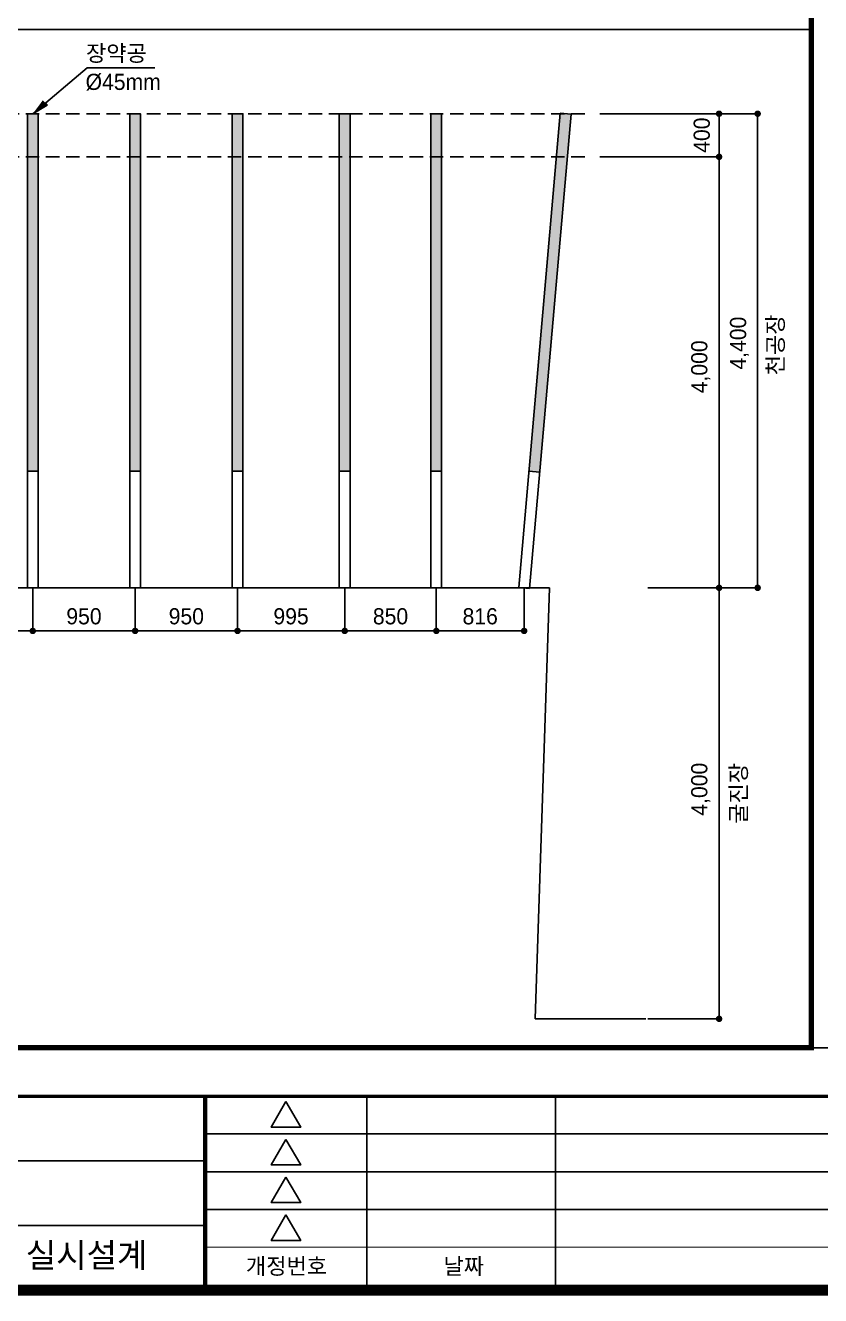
# Model space of a CAD drawing. Extents: x -689 to 317106, y 182884 to 219577.
# Drawn here: x 36334 to 43713, y 183834 to 195623 of the extents above; entities that cross this region are included whole.
import ezdxf
from ezdxf.enums import TextEntityAlignment as Align

# ---------------------------------------------------------------- set-up
doc = ezdxf.new("R2010")
doc.units = 0
doc.header["$LTSCALE"] = 500
doc.header["$MEASUREMENT"] = 0
doc.linetypes.add('HIDDEN', pattern=[0.375, 0.25, -0.125])
doc.layers.get('DEFPOINTS').update_dxf_attribs({"color": 55})
doc.layers.add('0-251', color=7, linetype='Continuous', true_color=0x6e6e6e)
for name, color, linetype in [('A-DIM01', 1, 'Continuous'), ('CS-EXCV', 3, 'CFZ008'), ('CX-BORD-LIN1', 7, 'Continuous'), ('CX-BORD-LIN2', 7, 'Continuous'), ('CZ-TEX0', 7, 'Continuous'), ('CZ-TEX1', 7, 'Continuous'), ('CZ-TEX2', 7, 'Continuous'), ('CZ-TEX3', 7, 'Continuous'), ('발파공(심발)', 4, 'Continuous')]:
    doc.layers.add(name, color=color, linetype=linetype)
doc.styles.add('GTXT', font='')
doc.styles.add('TB_BTXT', font='')
doc.styles.add('TB_TEXT', font='')
doc.styles.add('돋움', font='')
doc.styles.add('돋움체', font='')
doc.styles.get('GTXT').set_extended_font_data('Dotum')
doc.styles.get('TB_BTXT').set_extended_font_data('Dotum')
doc.styles.get('TB_TEXT').set_extended_font_data('Dotum')
doc.styles.get('돋움').set_extended_font_data('Dotum')
doc.styles.get('돋움체').set_extended_font_data('Dotum')
doc.linetypes.add('CFZ008', pattern='A,0.9,-0.2,[106,KHCLINE.shx,S=0.00606,R=180,X=0,Y=0],0.9', length=2)
doc.dimstyles.new('D_50', dxfattribs={"dimscale": 50, "dimtxt": 3, "dimasz": 1.2, "dimexe": 0, "dimexo": 0, "dimgap": 1.2, "dimtad": 1, "dimdec": 0, "dimrnd": 0.0005, "dimdsep": 46, "dimlunit": 6, "dimtxsty": '돋움체', "dimblk": 'DOT', "dimcen": 0.09, "dimclrd": 1, "dimclre": 1, "dimclrt": 1, "dimaunit": 1, "dimadec": 0, "dimazin": 0, "dimtfac": 1, "dimtdec": 0, "dimtix": 1, "dimtmove": 2, "dimatfit": 0, "dimfxl": 1, "dimtvp": 2, "dimtolj": 1, "dimtzin": 0, "dimlwd": -1, "dimlwe": -1, "dimarcsym": 0})

# ---------------------------------------------------------------- blocks, each defined once
blk = doc.blocks.new('_Dot')
at = {"color": 0, "linetype": 'ByBlock', "lineweight": -2}
blk.add_line((-0.5, 0), (-1, 0), dxfattribs=at)
at = {"color": 0, "linetype": 'ByBlock', "const_width": 0.5}
blk.add_lwpolyline([(-0.25, 0, 1), (0.25, 0, 1)], format="xyb", close=True, dxfattribs=at)
blk = doc.blocks.new('*D51')
at = {"layer": 'A-DIM01', "color": 1, "ltscale": 10, "transparency": 16777216}
for p, q in [((35502, 190403), (35502, 190003)), ((36402, 190403), (36402, 190003)), ((36342, 190003), (35562, 190003))]:
    blk.add_line(p, q, dxfattribs=at)
at = {"layer": 'DEFPOINTS', "color": 0, "ltscale": 10, "transparency": 16777216}
for p in [(35502, 190403), (36402, 190403), (35502, 190003)]:
    blk.add_point(p, dxfattribs=at)
at = {"layer": 'A-DIM01', "color": 1, "ltscale": 10, "transparency": 16777216, "xscale": 60, "yscale": 60, "zscale": 60, "rotation": 180}
blk.add_blockref('_Dot', (35502, 190003), dxfattribs=at)
at = {"layer": 'A-DIM01', "color": 1, "ltscale": 10, "transparency": 16777216, "xscale": 60, "yscale": 60, "zscale": 60}
blk.add_blockref('_Dot', (36402, 190003), dxfattribs=at)
at = {"layer": 'A-DIM01', "color": 1, "ltscale": 10, "transparency": 16777216, "insert": (35952, 190138), "char_height": 150, "attachment_point": 5, "style": '돋움체'}
blk.add_mtext('\\A1;900', dxfattribs=at)
blk = doc.blocks.new('*D52')
at = {"layer": 'A-DIM01', "color": 1, "ltscale": 10, "transparency": 16777216}
for p, q in [((36402, 190403), (36402, 190003)), ((37352, 190403), (37352, 190003)), ((37292, 190003), (36462, 190003))]:
    blk.add_line(p, q, dxfattribs=at)
at = {"layer": 'DEFPOINTS', "color": 0, "ltscale": 10, "transparency": 16777216}
for p in [(36402, 190403), (37352, 190403), (36402, 190003)]:
    blk.add_point(p, dxfattribs=at)
at = {"layer": 'A-DIM01', "color": 1, "ltscale": 10, "transparency": 16777216, "xscale": 60, "yscale": 60, "zscale": 60, "rotation": 180}
blk.add_blockref('_Dot', (36402, 190003), dxfattribs=at)
at = {"layer": 'A-DIM01', "color": 1, "ltscale": 10, "transparency": 16777216, "xscale": 60, "yscale": 60, "zscale": 60}
blk.add_blockref('_Dot', (37352, 190003), dxfattribs=at)
at = {"layer": 'A-DIM01', "color": 1, "ltscale": 10, "transparency": 16777216, "insert": (36877, 190138), "char_height": 150, "attachment_point": 5, "style": '돋움체'}
blk.add_mtext('\\A1;950', dxfattribs=at)
blk = doc.blocks.new('*D56')
at = {"layer": 'A-DIM01', "color": 1, "ltscale": 10, "transparency": 16777216}
for p, q in [((42468, 194803), (43129, 194803)), ((43129, 190463), (43129, 194743)), ((42468, 190403), (43129, 190403))]:
    blk.add_line(p, q, dxfattribs=at)
at = {"layer": 'DEFPOINTS', "color": 0, "ltscale": 10, "transparency": 16777216}
for p in [(42468, 194803), (43129, 194803), (42468, 190403)]:
    blk.add_point(p, dxfattribs=at)
at = {"layer": 'A-DIM01', "color": 1, "ltscale": 10, "transparency": 16777216, "xscale": 60, "yscale": 60, "zscale": 60}
for p, rotation in [((43129, 194803), 90), ((43129, 190403), 270)]:
    blk.add_blockref('_Dot', p, dxfattribs=dict(at, rotation=rotation))
at = {"layer": 'A-DIM01', "color": 1, "ltscale": 10, "transparency": 16777216, "insert": (42961, 192674), "char_height": 150, "attachment_point": 5, "rotation": 90, "style": '돋움체'}
blk.add_mtext('\\A1;4,400', dxfattribs=at)
blk = doc.blocks.new('*D57')
at = {"layer": 'A-DIM01', "color": 1, "ltscale": 10, "transparency": 16777216}
for p, q in [((42109, 190403), (42771, 190403)), ((42771, 186463), (42771, 190343)), ((42109, 186403), (42771, 186403))]:
    blk.add_line(p, q, dxfattribs=at)
at = {"layer": 'DEFPOINTS', "color": 0, "ltscale": 10, "transparency": 16777216}
for p in [(42109, 190403), (42771, 190403), (42109, 186403)]:
    blk.add_point(p, dxfattribs=at)
at = {"layer": 'A-DIM01', "color": 1, "ltscale": 10, "transparency": 16777216, "xscale": 60, "yscale": 60, "zscale": 60}
for p, rotation in [((42771, 190403), 90), ((42771, 186403), 270)]:
    blk.add_blockref('_Dot', p, dxfattribs=dict(at, rotation=rotation))
at = {"layer": 'A-DIM01', "color": 1, "ltscale": 10, "transparency": 16777216, "insert": (42601, 188534), "char_height": 150, "attachment_point": 5, "rotation": 90, "style": '돋움체'}
blk.add_mtext('\\A1;4,000', dxfattribs=at)
blk = doc.blocks.new('*D58')
at = {"layer": 'A-DIM01', "color": 1, "ltscale": 10, "transparency": 16777216}
for p, q in [((40147, 190403), (40147, 190003)), ((40962, 190403), (40962, 190003)), ((40902, 190003), (40207, 190003))]:
    blk.add_line(p, q, dxfattribs=at)
at = {"layer": 'DEFPOINTS', "color": 0, "ltscale": 10, "transparency": 16777216}
for p in [(40147, 190403), (40962, 190403), (40147, 190003)]:
    blk.add_point(p, dxfattribs=at)
at = {"layer": 'A-DIM01', "color": 1, "ltscale": 10, "transparency": 16777216, "xscale": 60, "yscale": 60, "zscale": 60, "rotation": 180}
blk.add_blockref('_Dot', (40147, 190003), dxfattribs=at)
at = {"layer": 'A-DIM01', "color": 1, "ltscale": 10, "transparency": 16777216, "xscale": 60, "yscale": 60, "zscale": 60}
blk.add_blockref('_Dot', (40962, 190003), dxfattribs=at)
at = {"layer": 'A-DIM01', "color": 1, "ltscale": 10, "transparency": 16777216, "insert": (40554, 190138), "char_height": 150, "attachment_point": 5, "style": '돋움체'}
blk.add_mtext('\\A1;816', dxfattribs=at)
blk = doc.blocks.new('*D89')
at = {"layer": 'A-DIM01', "color": 1, "ltscale": 10, "transparency": 16777216}
for p, q in [((41664, 194803), (42771, 194803)), ((42771, 194743), (42771, 194463)), ((41664, 194403), (42771, 194403))]:
    blk.add_line(p, q, dxfattribs=at)
at = {"layer": 'DEFPOINTS', "color": 0, "ltscale": 10, "transparency": 16777216}
for p in [(41664, 194803), (41664, 194403), (42771, 194403)]:
    blk.add_point(p, dxfattribs=at)
at = {"layer": 'A-DIM01', "color": 1, "ltscale": 10, "transparency": 16777216, "xscale": 60, "yscale": 60, "zscale": 60}
for p, rotation in [((42771, 194803), 90), ((42771, 194403), 270)]:
    blk.add_blockref('_Dot', p, dxfattribs=dict(at, rotation=rotation))
at = {"layer": 'A-DIM01', "color": 1, "ltscale": 10, "transparency": 16777216, "insert": (42611, 194604), "char_height": 150, "attachment_point": 5, "rotation": 90, "style": '돋움체'}
blk.add_mtext('\\A1;400', dxfattribs=at)
blk = doc.blocks.new('*D90')
at = {"layer": 'A-DIM01', "color": 1, "ltscale": 10, "transparency": 16777216}
for p, q in [((42109, 194403), (42771, 194403)), ((42771, 190463), (42771, 194343)), ((42109, 190403), (42771, 190403))]:
    blk.add_line(p, q, dxfattribs=at)
at = {"layer": 'DEFPOINTS', "color": 0, "ltscale": 10, "transparency": 16777216}
for p in [(42109, 194403), (42771, 194403), (42109, 190403)]:
    blk.add_point(p, dxfattribs=at)
at = {"layer": 'A-DIM01', "color": 1, "ltscale": 10, "transparency": 16777216, "xscale": 60, "yscale": 60, "zscale": 60}
for p, rotation in [((42771, 194403), 90), ((42771, 190403), 270)]:
    blk.add_blockref('_Dot', p, dxfattribs=dict(at, rotation=rotation))
at = {"layer": 'A-DIM01', "color": 1, "ltscale": 10, "transparency": 16777216, "insert": (42601, 192454), "char_height": 150, "attachment_point": 5, "rotation": 90, "style": '돋움체'}
blk.add_mtext('\\A1;4,000', dxfattribs=at)
blk = doc.blocks.new('*D526')
at = {"layer": 'A-DIM01', "color": 1, "ltscale": 10, "transparency": 16777216}
for p, q in [((37352, 190403), (37352, 190003)), ((38302, 190403), (38302, 190003)), ((38242, 190003), (37412, 190003))]:
    blk.add_line(p, q, dxfattribs=at)
at = {"layer": 'DEFPOINTS', "color": 0, "ltscale": 10, "transparency": 16777216}
for p in [(37352, 190403), (38302, 190403), (37352, 190003)]:
    blk.add_point(p, dxfattribs=at)
at = {"layer": 'A-DIM01', "color": 1, "ltscale": 10, "transparency": 16777216, "xscale": 60, "yscale": 60, "zscale": 60, "rotation": 180}
blk.add_blockref('_Dot', (37352, 190003), dxfattribs=at)
at = {"layer": 'A-DIM01', "color": 1, "ltscale": 10, "transparency": 16777216, "xscale": 60, "yscale": 60, "zscale": 60}
blk.add_blockref('_Dot', (38302, 190003), dxfattribs=at)
at = {"layer": 'A-DIM01', "color": 1, "ltscale": 10, "transparency": 16777216, "insert": (37827, 190138), "char_height": 150, "attachment_point": 5, "style": '돋움체'}
blk.add_mtext('\\A1;950', dxfattribs=at)
blk = doc.blocks.new('*D527')
at = {"layer": 'A-DIM01', "color": 1, "ltscale": 10, "transparency": 16777216}
for p, q in [((38302, 190403), (38302, 190003)), ((39297, 190403), (39297, 190003)), ((39237, 190003), (38362, 190003))]:
    blk.add_line(p, q, dxfattribs=at)
at = {"layer": 'DEFPOINTS', "color": 0, "ltscale": 10, "transparency": 16777216}
for p in [(38302, 190403), (39297, 190403), (38302, 190003)]:
    blk.add_point(p, dxfattribs=at)
at = {"layer": 'A-DIM01', "color": 1, "ltscale": 10, "transparency": 16777216, "xscale": 60, "yscale": 60, "zscale": 60, "rotation": 180}
blk.add_blockref('_Dot', (38302, 190003), dxfattribs=at)
at = {"layer": 'A-DIM01', "color": 1, "ltscale": 10, "transparency": 16777216, "xscale": 60, "yscale": 60, "zscale": 60}
blk.add_blockref('_Dot', (39297, 190003), dxfattribs=at)
at = {"layer": 'A-DIM01', "color": 1, "ltscale": 10, "transparency": 16777216, "insert": (38799, 190138), "char_height": 150, "attachment_point": 5, "style": '돋움체'}
blk.add_mtext('\\A1;995', dxfattribs=at)
blk = doc.blocks.new('*D528')
at = {"layer": 'A-DIM01', "color": 1, "ltscale": 10, "transparency": 16777216}
for p, q in [((39297, 190403), (39297, 190003)), ((40147, 190403), (40147, 190003)), ((40087, 190003), (39357, 190003))]:
    blk.add_line(p, q, dxfattribs=at)
at = {"layer": 'DEFPOINTS', "color": 0, "ltscale": 10, "transparency": 16777216}
for p in [(39297, 190403), (40147, 190403), (39297, 190003)]:
    blk.add_point(p, dxfattribs=at)
at = {"layer": 'A-DIM01', "color": 1, "ltscale": 10, "transparency": 16777216, "xscale": 60, "yscale": 60, "zscale": 60, "rotation": 180}
blk.add_blockref('_Dot', (39297, 190003), dxfattribs=at)
at = {"layer": 'A-DIM01', "color": 1, "ltscale": 10, "transparency": 16777216, "xscale": 60, "yscale": 60, "zscale": 60}
blk.add_blockref('_Dot', (40147, 190003), dxfattribs=at)
at = {"layer": 'A-DIM01', "color": 1, "ltscale": 10, "transparency": 16777216, "insert": (39722, 190138), "char_height": 150, "attachment_point": 5, "style": '돋움체'}
blk.add_mtext('\\A1;850', dxfattribs=at)
blk = doc.blocks.new('CXBLKA1')
at = {"layer": 'CX-BORD-LIN1', "color": 7, "const_width": 2}
blk.add_lwpolyline([(821, 20), (25, 20), (25, 574), (821, 574)], close=True, dxfattribs=at)
at = {"layer": 'CX-BORD-LIN1', "color": 7}
for points, const_width in [([(821, 56), (25, 56)], 0.6), ([(305, 20), (305, 56)], 0.8)]:
    blk.add_lwpolyline(points, dxfattribs=dict(at, const_width=const_width))
at = {"layer": 'CX-BORD-LIN2', "color": 7}
for p, q in [((335, 20), (335, 56)), ((370, 20), (370, 56))]:
    blk.add_line(p, q, dxfattribs=at)
for points in [[(320, 55), (317.26, 50.25), (322.74, 50.25)], [(320, 48), (317.26, 43.25), (322.74, 43.25)], [(320, 41), (317.26, 36.25), (322.74, 36.25)], [(320, 34), (317.26, 29.25), (322.74, 29.25)]]:
    blk.add_lwpolyline(points, close=True, dxfattribs=at)
for points in [[(611, 49), (305, 49)], [(611, 42), (305, 42)], [(611, 35), (305, 35)]]:
    blk.add_lwpolyline(points, dxfattribs=at)
for points, const_width in [([(305, 44), (145, 44)], 0.3), ([(305, 32), (145, 32)], 0.3), ([(611, 28), (305, 28)], 0.2)]:
    blk.add_lwpolyline(points, dxfattribs=dict(at, const_width=const_width))
at = {"layer": 'CZ-TEX0', "color": 7, "style": 'TB_BTXT'}
blk.add_attdef('UD_TITLE', text='', height=10, dxfattribs=at).set_placement((423, 553), align=Align.MIDDLE_CENTER)
at = {"layer": 'CZ-TEX1', "color": 7, "style": 'TB_BTXT'}
blk.add_attdef('PI_CNAME', text='', height=5, dxfattribs=at).set_placement((40, 552), align=Align.BOTTOM_LEFT)
blk.add_attdef('UD_SUBTITLE', text='', height=7, dxfattribs=at).set_placement((423, 538), align=Align.MIDDLE_CENTER)
at = {"layer": 'CZ-TEX2', "color": 7, "style": 'TB_TEXT'}
for s, p in [('개정번호', (320.1, 24.5)), ('날짜', (353, 24.5))]:
    blk.add_text(s, height=3, dxfattribs=at).set_placement(p, align=Align.MIDDLE)
at = {"layer": 'CZ-TEX2', "color": 7}
for tag, height, style, p in [('UD_CDNAME', 4, 'TB_BTXT', (42, 544)), ('DA_STDNAME', 3, 'TB_TEXT', (783.49, 13.5))]:
    blk.add_attdef(tag, text='', height=height, dxfattribs=dict(at, style=style)).set_placement(p, align=Align.BOTTOM_LEFT)
at = {"layer": 'CZ-TEX2', "color": 7, "style": 'TB_TEXT'}
for tag, height, p in [('DC_RDATE4', 3.5, (353, 52.5)), ('DC_RAPP4', 3.5, (501.56, 52.5)), ('DC_RCHK4', 3.5, (542.36, 52.5)), ('DC_RDGN4', 3.5, (582.36, 52.5)), ('PI_TITLE', 4.5, (243, 50)), ('DC_RNUM4', 3, (320, 52)), ('UD_CDIST', 4.5, (676, 50)), ('FI_NAME', 4.5, (780, 51)), ('DC_RDATE3', 3.5, (353, 45.4)), ('DC_RAPP3', 3.5, (501.56, 45.4)), ('DC_RCHK3', 3.5, (542.36, 45.4)), ('DC_RDGN3', 3.5, (582.36, 45.4)), ('DC_RNUM3', 3, (320, 45)), ('DI_TITLE', 4.5, (780, 44)), ('PI_CDNAME', 4.5, (243, 38)), ('DC_RDATE2', 3.5, (353, 38.5)), ('DC_RAPP2', 3.5, (501.56, 38.5)), ('DC_RCHK2', 3.5, (542.36, 38.5)), ('DC_RDGN2', 3.5, (582.36, 38.5)), ('DA_HSCALE', 4.5, (658.5, 38)), ('DA_VSCALE', 4.5, (693, 38)), ('DC_RNUM2', 3, (320, 38)), ('DI_SUBTITLE', 3.5, (780, 37)), ('DC_RDATE1', 3.5, (353, 31.5)), ('DC_RAPP1', 3.5, (501.56, 31.5)), ('DC_RCHK1', 3.5, (542.36, 31.5)), ('DC_RDGN1', 3.5, (582.36, 31.5)), ('DC_RNUM1', 3, (320, 31)), ('PA_CCLASS', 4.5, (204, 26.5)), ('PI_STAGE', 4.5, (283, 26.5)), ('DI_DRWNO', 4.5, (676, 26.5)), ('DA_PAGENO', 4.5, (780, 26.5))]:
    blk.add_attdef(tag, text='', height=height, dxfattribs=at).set_placement(p, align=Align.MIDDLE_CENTER)
for tag, p in [('DC_RDES4', (377, 52.5)), ('DC_RDES3', (377, 45.4)), ('DC_RDES2', (377, 38.5)), ('DC_RDES1', (377.03, 31.5))]:
    blk.add_attdef(tag, text='', height=3.5, dxfattribs=at).set_placement(p, align=Align.MIDDLE_LEFT)
at = {"layer": 'CZ-TEX3', "color": 7, "style": 'TB_TEXT', "flags": 1}
for tag, p in [('PI_ID', (24, 16)), ('PI_CCODE', (31, 16)), ('PA_DSDATE', (47, 16)), ('PA_DEDATE', (64, 16)), ('PA_CSDATE', (81, 16)), ('PA_CEDATE', (98, 16)), ('PA_CFDATE', (114, 16)), ('EI_ENAME', (132, 16)), ('EI_DEPT', (146, 16)), ('EI_PERSON', (158, 16)), ('EI_EMAIL', (174, 16)), ('CI_CATEG', (189, 16)), ('CI_ROLE', (204, 16)), ('CI_ONAME', (216, 16)), ('CI_ADDR', (232, 16)), ('CI_TEL', (246, 16)), ('CI_FAX', (257, 16)), ('CI_HPADDR', (270, 16)), ('CI_CODE', (287, 16)), ('CI_DEPT', (300, 16)), ('CI_PERSON', (312, 16)), ('CI_EMAIL', (329, 16)), ('CI_PROLE', (342, 16)), ('DI_MANCODE', (357, 16)), ('DI_CATEG', (377, 16)), ('DI_LDATE', (392, 16)), ('DI_PCLASS', (407, 16)), ('DI_MMCLASS', (424, 16)), ('DI_MSCLASS', (443, 16)), ('DI_ECLASS', (462, 16)), ('DI_FNAME', (478, 16)), ('DC_ONAME', (493, 16)), ('DC_NNAME', (510, 16)), ('FI_CODE', (529, 16)), ('FI_CLASS', (545, 16)), ('FI_ICODE1', (563, 16)), ('FI_ICODE2', (581, 16)), ('------------', (597, 16))]:
    blk.add_attdef(tag, p, '', height=2, dxfattribs=at)

msp = doc.modelspace()

# ---------------------------------------------------------------- hatches: boundary and pattern name
at = {"layer": 'A-DIM01'}
h = msp.add_hatch(color=1, dxfattribs=at)
h.dxf.hatch_style = 1
h.paths.add_polyline_path([(36401.58188, 194802.58164), (36495.65623, 194928.41804), (36516.21215, 194905.52944), (36536.76807, 194882.64084)])
at = {"layer": '발파공(심발)'}
for points in [[(36451.58188, 194802.58164), (36351.58188, 194802.58164), (36351.58188, 191484.51499), (36451.58188, 191484.51499)], [(37401.58188, 194802.58164), (37301.58188, 194802.58164), (37301.58188, 191484.51499), (37401.58188, 191484.51499)], [(38351.58188, 194802.58164), (38251.58188, 194802.58164), (38251.58188, 191484.51499), (38351.58188, 191484.51499)], [(39346.58812, 194802.58164), (39246.58812, 194802.58164), (39246.58812, 191484.51499), (39346.58812, 191484.51499)], [(40196.51212, 194802.58164), (40096.51212, 194802.58164), (40096.51212, 191484.51499), (40196.51212, 191484.51499)], [(41397.16335, 194798.12824), (41297.5608, 194807.03505), (41006.90756, 191484.85329), (41106.51011, 191475.94649)]]:
    msp.add_hatch(color=253, dxfattribs=at).paths.add_polyline_path(points)

# ---------------------------------------------------------------- linework, layer by layer
at = {"layer": '0-251', "const_width": 50}
msp.add_lwpolyline([(43626.58188, 186134.30698), (25376.58188, 186134.30698), (25376.58188, 208584.30698), (43626.58188, 208584.30698), (43626.58188, 186134.30698)], dxfattribs=at)
at = {"layer": 'A-DIM01'}
msp.add_line((36907.03818, 195228.01228), (36401.58188, 194802.58164), dxfattribs=at)
msp.add_lwpolyline([(36907.03818, 195228.01228), (37533.41966, 195228.01228)], dxfattribs=at)
at = {"layer": 'A-DIM01', "color": 1}
msp.add_lwpolyline([(36401.58188, 194802.58164), (36536.76807, 194882.64084), (36516.21215, 194905.52944)], dxfattribs=at)
at = {"layer": 'A-DIM01', "linetype": 'HIDDEN'}
for points in [[(27149.45466, 194802.58164), (41569.23832, 194802.58164)], [(27149.45466, 194402.58164), (41569.23832, 194402.58164)]]:
    msp.add_lwpolyline(points, dxfattribs=at)
at = {"layer": 'CS-EXCV', "linetype": 'CFZ008'}
for p, q in [((41197.4688, 190402.58164), (34501.58188, 190402.58164)), ((41063.41196, 186402.58164), (41197.4688, 190402.58164))]:
    msp.add_line(p, q, dxfattribs=at)
at = {"layer": 'CS-EXCV', "color": 3}
msp.add_line((41063.41196, 186402.58164), (42091.52491, 186402.58164), dxfattribs=at)
at = {"layer": 'DEFPOINTS'}
msp.add_line((25376.58188, 195584.30698), (43626.58188, 195584.30698), dxfattribs=at)
for points in [[(25376.58188, 211034.30698), (63426.58188, 211034.30698), (63426.58188, 186134.30698), (25376.58188, 186134.30698)], [(25376.58188, 196184.30698), (43626.58188, 196184.30698), (43626.58188, 186134.30698), (25376.58188, 186134.30698)]]:
    msp.add_lwpolyline(points, close=True, dxfattribs=at)
at = {"layer": '발파공(심발)', "color": 3}
for p, q in [((41297.56071, 194807.03505), (40912.61059, 190407.03505)), ((41397.16345, 194798.12823), (41012.21333, 190398.12823)), ((41297.56071, 194807.03505), (41397.16345, 194798.12823))]:
    msp.add_line(p, q, dxfattribs=at)
at = {"layer": '발파공(심발)', "color": 7}
for p, q in [((36351.58188, 191484.51499), (36451.58188, 191484.51499)), ((37301.58188, 191484.51499), (37401.58188, 191484.51499)), ((38251.58188, 191484.51499), (38351.58188, 191484.51499)), ((39246.58812, 191484.51499), (39346.58812, 191484.51499)), ((40096.51212, 191484.51499), (40196.51212, 191484.51499)), ((41006.90756, 191484.85329), (41106.51011, 191475.94649)), ((41012.21333, 190398.12823), (40912.61059, 190407.03505))]:
    msp.add_line(p, q, dxfattribs=at)
at = {"layer": '발파공(심발)', "color": 3}
for points in [[(36351.58188, 194802.58164), (36451.58188, 194802.58164), (36451.58188, 190402.58164), (36351.58188, 190402.58164)], [(37301.58188, 194802.58164), (37401.58188, 194802.58164), (37401.58188, 190402.58164), (37301.58188, 190402.58164)], [(38251.58188, 194802.58164), (38351.58188, 194802.58164), (38351.58188, 190402.58164), (38251.58188, 190402.58164)], [(39246.58812, 194802.58164), (39346.58812, 194802.58164), (39346.58812, 190402.58164), (39246.58812, 190402.58164)], [(40096.51212, 194802.58164), (40196.51212, 194802.58164), (40196.51212, 190402.58164), (40096.51212, 190402.58164)]]:
    msp.add_lwpolyline(points, close=True, dxfattribs=at)

# ---------------------------------------------------------------- block references
ref = msp.add_blockref('CXBLKA1', (22751.58188, 182884.30698), dxfattribs=dict(xscale=50, yscale=50, zscale=50))
ref.add_attrib('PI_STAGE', '실시설계', dxfattribs={"layer": 'CZ-TEX2', "height": 225, "style": 'TB_TEXT'}).set_placement((36901.58188, 184209.30698), align=Align.MIDDLE_CENTER)

# ---------------------------------------------------------------- texts
at = {"layer": 'CZ-TEX2', "style": 'GTXT'}
for s, p in [('장약공', (36895.9906, 195289.52658)), ('Ø45mm', (36892.19048, 195023.69146))]:
    msp.add_text(s, height=150, dxfattribs=at).set_placement(p)
at = {"layer": 'CZ-TEX2', "style": '돋움'}
for s, p in [('천공장', (43367.88976, 192375.81955)), ('굴진장', (43026.10854, 188212.73619))]:
    msp.add_text(s, height=150, rotation=90.000138978, dxfattribs=at).set_placement(p)

# ---------------------------------------------------------------- dimensions: what is measured, and where the dimension line sits
at = {"layer": 'A-DIM01', "ltscale": 10}
dim = msp.add_linear_dim(base=(42770.79143, 194402.58164), p1=(41664.3826, 194802.58164), p2=(41664.3826, 194402.58164), angle=270, dimstyle='D_50', dxfattribs=at)
dim.commit()
dim.dimension.update_dxf_attribs({"geometry": '*D89', "text_midpoint": (42611.36579, 194604.40643), "dimtype": 129})
for base, p1, p2, text, picture, middle in [((43129.27684, 194802.58164), (42467.93181, 190402.58164), (42467.93181, 194802.58164), '4,400', '*D56', (42961.36579, 192674.40643)), ((42770.79143, 194402.58164), (42109.4464, 190402.58164), (42109.4464, 194402.58164), '4,000', '*D90', (42601.36579, 192454.40643)), ((42770.79143, 190402.58164), (42109.4464, 186402.58164), (42109.4464, 190402.58164), '4,000', '*D57', (42601.36579, 188534.40643))]:
    dim = msp.add_linear_dim(base=base, p1=p1, p2=p2, angle=90, text=text, dimstyle='D_50', dxfattribs=at)
    dim.commit()
    dim.dimension.update_dxf_attribs({"geometry": picture, "text_midpoint": middle, "dimtype": 128})
for base, p1, p2, picture, middle in [((35501.58188, 190002.58164), (36401.58188, 190402.58164), (35501.58188, 190402.58164), '*D51', (35951.58188, 190137.68341)), ((36401.58188, 190002.58164), (37351.58188, 190402.58164), (36401.58188, 190402.58164), '*D52', (36876.58188, 190137.68341)), ((37351.58188, 190002.58164), (38301.58188, 190402.58164), (37351.58188, 190402.58164), '*D526', (37826.58188, 190137.68341)), ((38301.58188, 190002.58164), (39296.58812, 190402.58164), (38301.58188, 190402.58164), '*D527', (38799.085, 190137.68341)), ((39296.58812, 190002.58164), (40146.51212, 190402.58164), (39296.58812, 190402.58164), '*D528', (39721.55012, 190137.68341)), ((40146.51212, 190002.58164), (40962.41196, 190402.58164), (40146.51212, 190402.58164), '*D58', (40554.46204, 190137.68341))]:
    dim = msp.add_linear_dim(base=base, p1=p1, p2=p2, dimstyle='D_50', dxfattribs=at)
    dim.commit()
    dim.dimension.update_dxf_attribs({"geometry": picture, "text_midpoint": middle})

doc.saveas('drawing.dxf')
